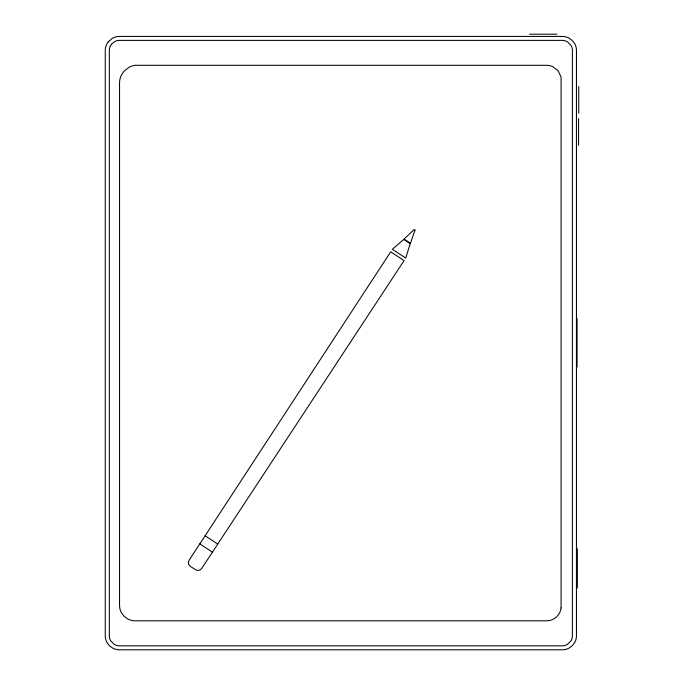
<?xml version="1.0" encoding="UTF-8"?>
<svg xmlns="http://www.w3.org/2000/svg" width="684" height="684" viewBox="0 0 684 684"><rect width="100%" height="100%" fill="white"/><g stroke="black" fill="none" stroke-linecap="round" stroke-linejoin="round"><path stroke-width="1.03" d="M205.123 535.769L390.701 251.823L404.073 260.595L201.677 568.524L199.976 570.037L197.736 570.499L195.564 569.772L190.366 566.369L188.835 564.659L188.365 562.428L189.075 560.256L205.123 535.769L217.734 544.036M529.613 34.2L556.887 34.2M199.813 543.874L212.416 552.142M578.741 86.526L578.741 113.142M578.553 118.64L578.553 145.264M577.364 548.773L577.364 588.035M577.091 318.556L577.091 366.949M415.034 230.081L410.477 243.273L404.022 239.041L413.957 229.764L415.034 230.081M561.077 607.956C560.606 613.001 557.118 617.515 552.518 619.542A15.057 15.057 0 0 1 546.448 620.816L135.27 620.816A16.014 16.014 0 0 1 127.404 618.764L124.155 616.318L121.658 613.146A15.057 15.057 0 0 1 119.546 605.477L119.546 82.909A17.442 17.442 0 0 1 121.59 74.736L124.026 71.23L129.096 67.271A18.545 18.545 0 0 1 135.27 65.296L546.448 65.296A15.262 15.262 0 0 1 552.886 66.716L558.067 70.7L561.077 77.018L561.077 607.956M410.203 243.701L405.732 258.065L392.351 249.301L403.748 239.468L410.203 243.701M108.209 41.886L107.174 43.4A13.689 13.689 0 0 0 105.259 50.377L105.259 635.855A13.689 13.689 0 0 0 107.174 642.823L109.44 645.713L112.407 647.928A14.561 14.561 0 0 0 119.546 649.8L562.163 649.8A14.561 14.561 0 0 0 569.31 647.936L572.269 645.713L574.543 642.832A13.689 13.689 0 0 0 576.458 635.855L576.458 50.377A13.689 13.689 0 0 0 574.543 43.4L572.269 40.51L569.31 38.295A14.561 14.561 0 0 0 562.163 36.432L119.546 36.432A14.561 14.561 0 0 0 112.398 38.295L108.209 41.886M111.432 44.298L110.688 45.383A9.798 9.798 0 0 0 109.32 50.377L109.32 635.855A9.798 9.798 0 0 0 110.688 640.848L114.433 644.499A10.422 10.422 0 0 0 119.546 645.833L562.163 645.841A10.422 10.422 0 0 0 567.284 644.499L571.029 640.848A9.798 9.798 0 0 0 572.397 635.855L572.397 50.377A9.798 9.798 0 0 0 571.02 45.383L567.284 41.724A10.422 10.422 0 0 0 562.163 40.39L119.546 40.39A10.422 10.422 0 0 0 114.433 41.724L111.432 44.298"/></g></svg>
